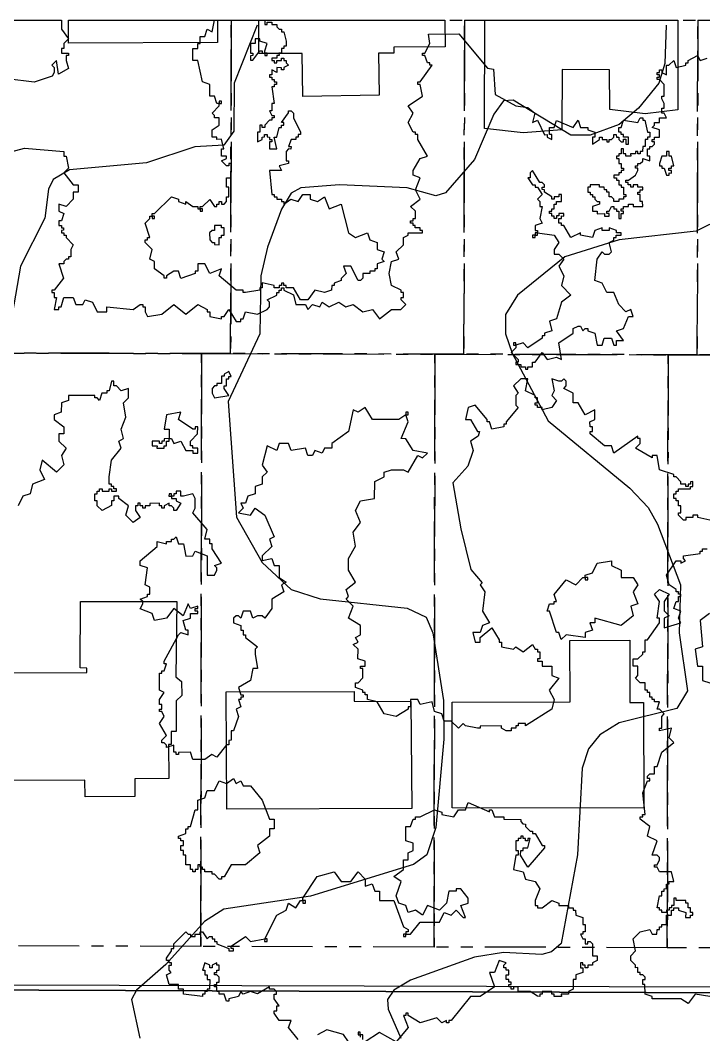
# Model space of a CAD drawing. Header units: metres. Extents: x -550 to 550, y -500 to 950.
# Drawn here: x -92.1 to -20.7, y 844.1 to 950 of the extents above; entities that cross this region are included whole.
import ezdxf

# ---------------------------------------------------------------- set-up
doc = ezdxf.new("R2010")
doc.units = ezdxf.units.M
doc.header["$LTSCALE"] = 2
doc.linetypes.add('PHANTOM', pattern=[6.35, 3.175, -0.635, 0.635, -0.635, 0.635, -0.635])
for name, color, linetype in [('SITE-BLDG-EXIST', 7, 'CONTINUOUS'), ('SITE-PROPERTY', 7, 'PHANTOM'), ('SITE-ROAD-CURB', 7, 'CONTINUOUS'), ('SITE-ROAD-PAVED', 7, 'CONTINUOUS'), ('SITE-TREE-CANOPY', 94, 'CONTINUOUS'), ('TOPO-CONTOUR-MINOR', 9, 'CONTINUOUS')]:
    doc.layers.add(name, color=color, linetype=linetype)

msp = doc.modelspace()

# ---------------------------------------------------------------- linework, layer by layer
at = {"layer": 'SITE-BLDG-EXIST'}
for points in [[(-71.54, 947.67), (-87.1, 947.61), (-87.11, 950), (-71.54, 950)], [(-47.75, 947.23), (-53.09, 947.21), (-53.09, 946.56), (-54.71, 946.57), (-54.64, 942.18), (-62.6, 942.05), (-62.68, 946.54), (-67.21, 946.54), (-67.21, 950), (-47.77, 950)], [(-23.42, 940.66), (-26.84, 940.24), (-30.54, 940.69), (-30.58, 944.81), (-35.51, 944.87), (-35.54, 938.55), (-39.6, 938.25), (-43.62, 938.69), (-43.6, 950), (-23.43, 950)], [(-85.19, 881.88), (-85.19, 882.33), (-85.87, 882.38), (-85.86, 889.31), (-75.78, 889.31), (-75.9, 881.43), (-75.3, 880.94), (-75.26, 879.48), (-75.86, 878.92), (-75.86, 875.72), (-76.36, 875.72), (-76.36, 874.37), (-76.65, 874.36), (-76.63, 870.82), (-80.18, 870.8), (-80.18, 868.93), (-85.37, 868.92), (-85.4, 870.63), (-96.23, 870.6), (-96.26, 877.97), (-100.3, 877.96), (-100.31, 881.62), (-95.67, 881.62), (-95.68, 881.86)], [(-47.02, 867.75), (-47.01, 878.8), (-34.68, 878.84), (-34.71, 885.22), (-28.46, 885.25), (-28.44, 878.76), (-27.01, 878.77), (-26.97, 867.72)], [(-70.62, 879.86), (-57.26, 879.89), (-57.25, 878.9), (-51.33, 878.86), (-51.22, 867.68), (-70.57, 867.62)]]:
    msp.add_lwpolyline(points, close=True, dxfattribs=at)
at = {"layer": 'SITE-PROPERTY'}
for points in [[(-70.16, 915.19), (-94.54, 915.25), (-94.48, 950), (-70.1, 950)], [(-45.78, 915.13), (-70.16, 915.19), (-70.1, 950), (-45.72, 950)], [(-21.4, 915.06), (-45.78, 915.13), (-45.72, 950), (-21.34, 950)], [(2.98, 915), (-21.4, 915.06), (-21.34, 950), (3.04, 950)], [(-73.19, 915.2), (-73.28, 853.28), (-100.71, 853.35), (-100.62, 915.27)], [(-48.82, 915.13), (-48.9, 853.22), (-73.28, 853.28), (-73.19, 915.2)], [(-24.44, 915.07), (-24.53, 853.15), (-48.9, 853.22), (-48.82, 915.13)], [(2.98, 915), (2.89, 853.08), (-24.53, 853.15), (-24.44, 915.07)]]:
    msp.add_lwpolyline(points, close=True, dxfattribs=at)
at = {"layer": 'SITE-ROAD-CURB'}
for points in [[(63.95, 848.12), (-144.66, 848.92)], [(-133.01, 849.36), (58.95, 848.86)]]:
    msp.add_lwpolyline(points, dxfattribs=at)
at = {"layer": 'SITE-ROAD-PAVED'}
msp.add_lwpolyline([(-144.66, 848.92), (63.95, 848.12)], dxfattribs=at)
at = {"layer": 'SITE-TREE-CANOPY'}
for points in [[(-96.34, 950), (-87.85, 950), (-87.85, 949.06), (-87.1, 948.07), (-87.6, 947.57), (-87.6, 947.07), (-87.85, 947.07), (-87.85, 946.56), (-87.1, 946.56), (-87.1, 946.31), (-87.35, 946.31), (-87.35, 945.81), (-87.11, 944.96), (-88.15, 944.36), (-88.35, 945.81), (-88.85, 945.31), (-88.6, 945.06), (-88.6, 944.56), (-88.81, 944.15), (-90.7, 943.55), (-93.5, 943.9)], [(-95.26, 935.72), (-91.69, 936.66), (-87.6, 936.31), (-87.6, 935.81), (-87.35, 935.81), (-87.11, 934.56), (-87.6, 934.06), (-86.6, 932.81), (-86.1, 932.81), (-86.1, 932.06), (-86.6, 932.06), (-86.6, 931.31), (-87.35, 930.56), (-88.1, 930.81), (-88.1, 930.06), (-87.6, 929.81), (-87.85, 929.06), (-88.1, 929.06), (-88.1, 928.56), (-87.85, 928.56), (-87.85, 928.31), (-87.61, 928.31), (-87.61, 928.07), (-87.85, 928.05), (-87.85, 927.81), (-87.6, 927.81), (-87.6, 927.57), (-87.35, 927.56), (-87.35, 927.31), (-86.6, 926.56), (-86.85, 926.06), (-86.85, 925.31), (-87.1, 925.31), (-87.1, 925.06), (-87.35, 925.06), (-87.6, 924.81), (-87.6, 924.56), (-88.1, 924.56), (-87.61, 923.06), (-88.6, 921.82), (-88.85, 921.8), (-88.85, 921.56), (-88.6, 921.56), (-88.61, 921.06), (-88.35, 921.06), (-88.6, 919.81), (-88.1, 919.81), (-88.1, 920.06), (-87.86, 920.06), (-87.6, 921.06), (-86.6, 921.06), (-86.35, 920.31), (-85.6, 920.31), (-85.35, 920.81), (-84.6, 920.56), (-84.1, 919.56), (-83.1, 919.56), (-83.1, 920.06), (-80.35, 919.81), (-79.6, 920.31), (-79.35, 920.31), (-79.35, 920.06), (-79.1, 920.06), (-79.1, 919.56), (-78.85, 919.06), (-77.35, 919.31), (-76.1, 920.31), (-74.85, 919.31), (-73.6, 920.31), (-72.6, 919.81), (-72.61, 919.56), (-72.35, 919.56), (-72.35, 919.06), (-71.1, 918.81), (-71.1, 919.06), (-70.85, 919.06), (-70.35, 919.81), (-69.6, 918.56), (-69.1, 918.56), (-69.1, 918.81), (-68.85, 918.81), (-68.6, 919.56), (-67.35, 919.31), (-66.35, 919.81), (-66.1, 920.06), (-66.1, 920.56), (-66.35, 920.81), (-65.35, 921.31), (-65.35, 921.56), (-65.1, 921.56), (-65.1, 921.81), (-64.85, 921.81), (-64.85, 922.06), (-64.6, 922.06), (-64.6, 921.81), (-63.6, 921.32), (-63.35, 920.31), (-62.35, 920.31), (-62.1, 919.81), (-61.6, 920.31), (-60.85, 920.07), (-60.6, 920.55), (-59.85, 920.06), (-58.85, 920.56), (-58.11, 920.06), (-57.35, 920.31), (-56.35, 919.56), (-55.35, 919.81), (-54.6, 918.81), (-53.35, 919.81), (-52.36, 919.81), (-51.85, 920.31), (-52.35, 920.81), (-52.35, 921.06), (-52.1, 921.06), (-52.1, 921.56), (-52.35, 921.56), (-52.35, 921.81), (-53.35, 922.31), (-53.6, 923.56), (-53.35, 924.81), (-52.6, 925.06), (-52.85, 925.81), (-52.1, 926.56), (-52.1, 927.31), (-51.6, 927.56), (-51.6, 927.81), (-50.1, 927.82), (-50.1, 928.06), (-50.35, 928.06), (-50.35, 928.31), (-50.86, 928.31), (-50.86, 928.56), (-51.1, 928.56), (-51.1, 928.81), (-51.35, 928.81), (-51.35, 929.06), (-51.1, 929.06), (-51.1, 929.31), (-50.85, 929.31), (-50.85, 930.06), (-51.35, 930.56), (-50.35, 931.31), (-50.85, 932.31), (-50.35, 933.56), (-51.1, 933.81), (-51.1, 934.31), (-50.35, 935.56), (-49.6, 935.81), (-50.6, 937.56), (-50.6, 938.06), (-50.85, 938.06), (-50.85, 938.31), (-51.1, 938.31), (-51.6, 939.31), (-51.1, 940.31), (-51.6, 941.05), (-50.1, 942.07), (-50.35, 943.31), (-50.6, 943.31), (-50.6, 943.56), (-50.35, 943.56), (-49.11, 945.31), (-49.35, 945.31), (-49.35, 945.56), (-49.6, 945.56), (-49.86, 946.31), (-50.1, 946.31), (-50.1, 946.56), (-49.86, 946.56), (-49.36, 947.56), (-49.49, 948.56), (-46.3, 948.57), (-43.33, 944.99), (-42.7, 944.9), (-42.52, 942.26), (-40.37, 941.07), (-39.1, 940.9), (-38.36, 940.31), (-38.6, 939.31), (-38.1, 939.56), (-37.35, 938.05), (-37.1, 938.07), (-37.1, 937.81), (-36.6, 937.56), (-36.6, 938.06), (-36.85, 938.07), (-36.85, 938.81), (-36.35, 938.81), (-36.1, 939.55), (-34.36, 938.81), (-33.86, 939.56), (-33.6, 938.81), (-32.85, 938.81), (-32.85, 938.56), (-32.1, 938.31), (-32.1, 937.81), (-32.36, 937.81), (-32.35, 937.06), (-31.6, 937.56), (-31.6, 937.81), (-31.35, 937.81), (-31.35, 937.56), (-30.85, 937.56), (-30.85, 937.31), (-30.6, 937.31), (-30.6, 937.56), (-30.35, 937.56), (-30.1, 937.81), (-30.1, 938.06), (-29.86, 938.06), (-29.85, 937.81), (-29.6, 937.81), (-29.6, 937.56), (-29.35, 937.31), (-29.11, 937.31), (-29.1, 937.57), (-28.85, 937.57), (-28.85, 937.06), (-28.6, 937.06), (-28.6, 937.81), (-29.1, 937.81), (-29.1, 938.06), (-29.35, 938.06), (-29.35, 938.31), (-29.6, 938.31), (-29.6, 938.81), (-29.35, 938.81), (-29.1, 939.56), (-27.6, 939.31), (-27.35, 939.81), (-27.1, 939.81), (-27.1, 939.57), (-26.86, 939.56), (-26.6, 938.31), (-26.35, 938.31), (-26.35, 937.81), (-26.6, 937.81), (-26.61, 937.56), (-26.85, 937.56), (-26.85, 936.81), (-27.1, 936.81), (-27.11, 936.31), (-27.35, 936.31), (-27.35, 936.06), (-27.6, 936.06), (-27.6, 936.31), (-27.85, 936.31), (-27.85, 936.06), (-28.36, 936.06), (-28.35, 935.81), (-28.85, 935.81), (-28.85, 936.06), (-29.1, 936.06), (-29.1, 936.56), (-29.35, 936.56), (-29.35, 936.06), (-29.61, 936.06), (-29.61, 935.81), (-29.85, 935.81), (-29.85, 935.56), (-29.6, 935.56), (-29.6, 935.06), (-29.35, 935.06), (-29.35, 934.56), (-29.1, 934.56), (-29.1, 934.31), (-29.35, 934.31), (-29.36, 934.06), (-29.6, 934.06), (-29.6, 933.81), (-30.1, 933.81), (-30.1, 933.56), (-29.85, 933.56), (-29.85, 933.31), (-29.6, 933.31), (-29.6, 932.81), (-29.35, 932.8), (-29.35, 932.56), (-29.1, 932.56), (-29.11, 931.81), (-28.85, 931.81), (-28.85, 931.56), (-29.11, 931.56), (-29.1, 931.31), (-29.6, 931.31), (-29.6, 931.06), (-30.1, 931.06), (-30.1, 931.32), (-30.36, 931.56), (-30.6, 931.56), (-30.6, 932.06), (-30.85, 932.06), (-30.85, 932.31), (-31.1, 932.31), (-31.11, 932.56), (-31.6, 932.56), (-31.6, 932.81), (-32.6, 932.81), (-32.6, 932.56), (-32.85, 932.56), (-32.85, 932.06), (-32.6, 932.06), (-32.6, 931.81), (-32.35, 931.81), (-32.35, 931.56), (-32.1, 931.56), (-32.1, 931.31), (-31.85, 931.06), (-31.6, 931.06), (-31.6, 930.81), (-32.35, 930.56), (-32.35, 930.06), (-31.85, 930.06), (-31.85, 929.8), (-31.1, 929.81), (-31.1, 929.56), (-30.6, 929.56), (-30.6, 929.81), (-30.85, 929.81), (-30.85, 930.06), (-30.6, 930.06), (-30.35, 930.56), (-30.1, 930.56), (-30.1, 930.31), (-29.85, 930.31), (-29.85, 930.06), (-29.6, 930.06), (-29.6, 929.31), (-29.35, 929.31), (-29.35, 929.81), (-29.1, 929.81), (-29.1, 930.06), (-29.35, 930.06), (-29.35, 930.31), (-29.1, 930.31), (-29.1, 930.56), (-28.6, 930.56), (-28.6, 930.81), (-28.1, 930.81), (-28.1, 930.56), (-27.1, 930.55), (-27.11, 931.06), (-27.35, 931.06), (-27.35, 931.81), (-27.6, 931.81), (-27.6, 932.06), (-27.35, 932.06), (-27.35, 932.31), (-27.1, 932.31), (-27.1, 932.56), (-27.6, 932.56), (-27.6, 932.81), (-28.1, 932.81), (-28.1, 932.56), (-28.35, 932.56), (-28.35, 932.81), (-28.61, 932.82), (-28.61, 933.06), (-28.85, 933.06), (-28.85, 933.3), (-28.6, 933.32), (-27.85, 933.82), (-27.6, 934.32), (-27.6, 934.56), (-27.85, 934.56), (-27.85, 934.81), (-27.6, 934.8), (-27.61, 935.06), (-27.35, 935.06), (-27.1, 935.3), (-27.1, 935.56), (-26.36, 935.31), (-26.35, 935.82), (-26.6, 935.8), (-26.6, 936.56), (-26.35, 936.56), (-26.35, 936.81), (-26.1, 936.81), (-25.85, 937.06), (-25.85, 937.31), (-26.1, 937.31), (-26.1, 937.56), (-25.85, 937.56), (-25.85, 937.81), (-25.36, 937.81), (-25.35, 938.56), (-26.11, 938.81), (-25.85, 939.06), (-25.85, 939.31), (-25.35, 939.31), (-25.35, 939.81), (-24.6, 939.81), (-24.85, 940.31), (-25.1, 940.31), (-25.11, 940.81), (-24.85, 940.81), (-24.85, 941.31), (-25.1, 941.81), (-25.1, 942.07), (-24.85, 942.07), (-24.85, 943.31), (-25.35, 943.81), (-25.6, 943.81), (-25.6, 944.06), (-25.35, 944.06), (-25.35, 944.31), (-25.6, 944.31), (-25.6, 944.56), (-25.35, 944.56), (-25.35, 944.81), (-25.1, 944.81), (-25.1, 944.56), (-24.6, 944.31), (-24.6, 945.31), (-24.36, 945.31), (-23.85, 945.81), (-23.6, 945.06), (-22.6, 945.31), (-22.6, 945.55), (-22.35, 945.57), (-22.35, 945.81), (-21.36, 946.31), (-21.1, 945.81), (-20.35, 946.06)], [(-20.1, 897.81), (-21.35, 898.06), (-21.35, 898.31), (-21.85, 898.31), (-21.85, 898.06), (-22.6, 898.06), (-22.6, 897.81), (-22.85, 897.81), (-23.35, 898.31), (-23.35, 898.56), (-23.1, 898.56), (-23.1, 899.31), (-23.36, 899.31), (-23.36, 899.82), (-23.6, 899.82), (-23.6, 900.06), (-23.85, 900.06), (-23.85, 900.56), (-23.6, 900.56), (-23.6, 900.81), (-23.35, 900.81), (-23.35, 901.06), (-22.1, 901.06), (-22.1, 901.32), (-21.85, 901.31), (-21.85, 901.82), (-22.1, 901.8), (-22.1, 901.56), (-22.36, 901.56), (-22.35, 901.32), (-22.6, 901.3), (-22.6, 901.56), (-23.1, 901.56), (-23.1, 901.81), (-23.6, 902.31), (-23.85, 902.31), (-23.85, 902.56), (-25.35, 903.05), (-25.6, 904.56), (-26.1, 904.56), (-26.1, 904.31), (-27.86, 905.31), (-27.35, 905.81), (-27.36, 906.31), (-27.6, 906.31), (-27.6, 906.56), (-30.1, 904.81), (-30.35, 905.56), (-31.1, 905.57), (-32.6, 906.81), (-32.6, 907.06), (-32.35, 907.06), (-32.35, 907.56), (-32.6, 907.56), (-32.61, 908.06), (-32.1, 908.31), (-32.11, 909.32), (-33.1, 908.8), (-33.85, 910.06), (-34.35, 910.06), (-34.35, 911.06), (-35.35, 911.56), (-35.1, 911.81), (-35.1, 912.31), (-35.35, 912.56), (-35.6, 912.31), (-35.85, 912.31), (-36.6, 912.56), (-36.35, 911.31), (-36.6, 910.81), (-36.1, 910.31), (-36.61, 909.55), (-37.6, 909.31), (-37.6, 909.56), (-38.1, 909.56), (-38.1, 909.81), (-38.35, 909.81), (-38.35, 910.06), (-38.1, 910.06), (-38.1, 910.56), (-38.35, 910.56), (-38.35, 910.81), (-39.36, 911.3), (-39.1, 912.56), (-39.85, 912.56), (-40.6, 911.81), (-40.1, 911.06), (-40.35, 910.81), (-40.35, 909.82), (-40.1, 909.56), (-41.35, 908.06), (-41.35, 907.81), (-41.6, 907.82), (-41.6, 907.56), (-42.85, 907.31), (-43.1, 908.06), (-43.36, 908.06), (-43.35, 908.31), (-44.6, 909.81), (-45.35, 909.56), (-45.6, 908.31), (-45.1, 908.31), (-44.35, 907.06), (-44.14, 907.06), (-44.31, 906.56), (-45.1, 906.06), (-44.82, 905.08), (-45.38, 903.44), (-46.94, 901.68), (-46.1, 896.9), (-45.07, 892.66), (-43.87, 891.25), (-44.1, 891.05), (-43.6, 890.31), (-43.85, 888.31), (-43.1, 887.06), (-43.85, 886.81), (-44.1, 886.06), (-44.85, 886.06), (-44.6, 885.06), (-44.1, 885.06), (-44.1, 885.56), (-42.85, 886.56), (-42.1, 885.31), (-42.1, 885.06), (-41.86, 885.06), (-41.86, 884.56), (-40.6, 884.31), (-40.35, 884.56), (-39.6, 884.06), (-38.6, 884.81), (-38.35, 884.31), (-38.1, 884.31), (-38.1, 884.06), (-37.85, 884.06), (-37.86, 883.32), (-38.1, 883.3), (-38.1, 883.06), (-37.6, 883.06), (-37.6, 882.56), (-36.6, 882.56), (-36.6, 881.56), (-35.85, 881.31), (-36.86, 880.06), (-36.35, 879.06), (-36.61, 878.06), (-39.35, 876.31), (-39.35, 876.57), (-40.1, 876.56), (-40.1, 876.31), (-40.35, 876.31), (-40.35, 876.06), (-40.85, 876.06), (-40.85, 875.81), (-41.35, 875.81), (-41.85, 876.06), (-41.85, 876.31), (-44.1, 876.3), (-44.1, 876.06), (-44.35, 876.06), (-45.6, 876.31), (-45.85, 876.56), (-46.35, 876.06), (-47.1, 876.81), (-47.86, 876.81), (-48.1, 877.56), (-48.85, 877.81), (-49.1, 878.81), (-50.35, 878.56), (-50.6, 879.06), (-51.35, 879.06), (-51.35, 878.31), (-51.6, 878.31), (-51.6, 878.06), (-52.85, 877.31), (-54.1, 877.56), (-54.85, 878.81), (-55.85, 879.06), (-55.85, 879.56), (-56.1, 879.56), (-56.1, 879.81), (-56.35, 879.81), (-56.35, 880.06), (-57.11, 880.32), (-57.1, 880.81), (-56.85, 880.8), (-56.35, 881.32), (-56.35, 882.31), (-56.6, 882.31), (-56.6, 882.56), (-56.1, 882.56), (-56.1, 883.06), (-56.86, 883.31), (-56.85, 884.31), (-57.35, 884.81), (-56.85, 885.07), (-57.11, 885.55), (-56.6, 885.81), (-56.6, 886.81), (-57.85, 887.56), (-57.35, 888.81), (-58.1, 889.56), (-57.85, 889.81), (-58.1, 890.56), (-57.1, 891.31), (-57.85, 892.56), (-57.85, 893.81), (-57.1, 895.07), (-57.35, 896.56), (-56.6, 897.56), (-57.1, 898.81), (-56.6, 899.81), (-55.11, 900.06), (-55.1, 901.82), (-54.11, 902.31), (-54.1, 902.81), (-53.35, 903.06), (-52.1, 903.06), (-51.61, 902.81), (-50.6, 904.56), (-50.1, 904.31), (-49.6, 904.81), (-51.1, 905.06), (-51.85, 906.3), (-52.35, 906.31), (-51.61, 908.06), (-51.85, 908.81), (-52.6, 908.31), (-55.35, 908.31), (-56.1, 909.56), (-56.85, 909.06), (-57.35, 909.32), (-57.85, 907.06), (-59.6, 905.81), (-59.6, 905.31), (-60.35, 905.31), (-60.6, 904.81), (-61.36, 905.06), (-61.6, 904.56), (-62.1, 904.56), (-62.35, 905.31), (-63.85, 905.06), (-64.1, 905.81), (-65.1, 905.81), (-65.35, 905.07), (-66.35, 905.56), (-66.85, 903.55), (-66.35, 902.81), (-66.85, 902.31), (-66.85, 901.56), (-67.6, 901.31), (-67.6, 900.56), (-68.35, 900.31), (-68.6, 899.56), (-69.1, 899.56), (-68.86, 899.06), (-69.35, 898.56), (-68.1, 898.31), (-67.61, 899.06), (-66.6, 898.32), (-65.6, 896.06), (-66.1, 895.81), (-65.86, 895.06), (-66.85, 894.06), (-66.85, 893.57), (-65.85, 893.81), (-65.61, 893.06), (-65.1, 893.06), (-65.1, 891.81), (-64.35, 891.32), (-64.85, 891.06), (-64.6, 890.31), (-65.86, 889.56), (-65.85, 888.56), (-66.6, 887.56), (-66.85, 887.81), (-67.35, 887.82), (-67.85, 887.56), (-68.1, 888.31), (-68.86, 888.31), (-69.1, 887.56), (-69.35, 887.81), (-69.6, 887.81), (-69.85, 887.56), (-69.85, 887.06), (-69.1, 886.81), (-69.1, 886.3), (-68.85, 886.3), (-68.85, 885.82), (-68.6, 885.81), (-68.6, 885.56), (-67.35, 884.56), (-67.6, 884.31), (-67.6, 883.81), (-67.35, 882.31), (-67.85, 882.31), (-68.1, 881.06), (-69.35, 880.31), (-69.11, 879.56), (-68.85, 879.56), (-68.85, 879.31), (-69.1, 879.31), (-69.1, 879.06), (-69.35, 879.06), (-69.1, 878.31), (-69.6, 878.06), (-69.35, 877.31), (-69.85, 875.81), (-70.1, 875.81), (-70.1, 874.82), (-70.35, 874.8), (-70.36, 874.32), (-70.6, 874.32), (-71.6, 873.06), (-72.11, 873.31), (-72.85, 872.81), (-74.1, 872.81), (-74.35, 873.56), (-75.6, 873.55), (-75.6, 873.31), (-75.85, 873.31), (-75.85, 873.56), (-76.1, 873.56), (-76.1, 874.31), (-76.85, 874.06), (-76.85, 874.31), (-77.1, 874.56), (-77.36, 874.56), (-77.36, 874.81), (-76.85, 875.31), (-77.61, 876.56), (-77.1, 877.31), (-77.35, 877.81), (-77.6, 877.81), (-77.6, 878.06), (-77.35, 878.06), (-77.35, 878.56), (-77.6, 878.56), (-77.6, 879.06), (-77.1, 879.81), (-77.6, 880.06), (-77.61, 881.81), (-77.35, 881.81), (-77.35, 882.06), (-77.1, 882.06), (-76.85, 882.81), (-77.1, 882.81), (-77.11, 883.06), (-75.6, 885.81), (-75.35, 886.06), (-74.6, 885.81), (-74.6, 886.31), (-74.85, 886.31), (-75.11, 887.31), (-74.35, 887.56), (-74.35, 888.06), (-73.6, 888.06), (-73.6, 888.31), (-73.85, 888.31), (-73.85, 888.56), (-73.6, 888.56), (-73.6, 888.81), (-74.35, 888.56), (-74.6, 889.06), (-75.11, 887.81), (-76.1, 888.56), (-76.85, 887.56), (-78.1, 887.31), (-78.36, 888.06), (-79.6, 888.55), (-79.35, 889.06), (-79.35, 889.31), (-79.6, 889.56), (-78.85, 889.81), (-78.85, 890.06), (-78.61, 890.06), (-78.6, 890.81), (-79.1, 891.06), (-78.85, 892.81), (-79.6, 893.06), (-79.61, 893.56), (-77.85, 895.06), (-77.85, 895.56), (-76.85, 895.31), (-76.85, 895.56), (-76.35, 895.56), (-76.35, 895.81), (-76.11, 895.81), (-75.85, 896.06), (-75.6, 895.31), (-75.1, 895.31), (-74.85, 894.05), (-74.1, 894.06), (-73.85, 894.57), (-72.6, 894.06), (-72.6, 892.06), (-71.86, 892.06), (-71.6, 892.56), (-71.6, 892.82), (-71.85, 893.06), (-71.1, 893.32), (-72.1, 894.81), (-72.1, 895.31), (-72.35, 895.31), (-72.35, 895.81), (-72.85, 895.81), (-72.6, 896.81), (-74.1, 898.56), (-73.85, 899.06), (-73.85, 900.06), (-74.11, 900.56), (-75.1, 900.31), (-75.36, 900.31), (-75.35, 900.81), (-75.85, 900.81), (-75.85, 900.56), (-76.1, 900.56), (-76.1, 900.31), (-76.35, 900.31), (-76.35, 900.06), (-75.85, 900.06), (-75.85, 899.81), (-75.35, 899.56), (-75.86, 898.81), (-76.1, 898.81), (-76.1, 899.06), (-76.35, 899.31), (-76.6, 899.31), (-76.6, 899.56), (-77.1, 899.31), (-77.11, 899.06), (-77.35, 899.06), (-77.35, 899.31), (-77.6, 899.31), (-77.6, 899.56), (-78.6, 899.55), (-78.6, 899.31), (-79.1, 899.31), (-79.1, 899.05), (-79.35, 899.06), (-79.35, 899.31), (-79.6, 899.31), (-79.6, 899.56), (-79.85, 899.56), (-79.85, 899.31), (-80.1, 899.31), (-80.1, 898.81), (-79.6, 898.07), (-80.35, 897.55), (-81.1, 898.31), (-80.85, 899.31), (-81.85, 900.06), (-81.85, 900.32), (-82.36, 900.31), (-82.35, 899.82), (-82.6, 899.8), (-82.6, 899.32), (-83.6, 898.81), (-84.11, 899.31), (-84.1, 899.81), (-84.35, 899.81), (-84.35, 900.56), (-84.1, 900.56), (-84.1, 900.81), (-83.85, 900.81), (-83.85, 901.06), (-83.6, 901.06), (-83.6, 900.81), (-82.85, 900.81), (-82.85, 901.06), (-82.6, 901.06), (-82.6, 900.81), (-82.1, 900.81), (-82.1, 901.06), (-82.35, 901.06), (-82.35, 901.31), (-82.6, 901.31), (-82.6, 901.56), (-82.85, 901.56), (-82.85, 902.31), (-82.6, 904.07), (-81.6, 905.31), (-81.85, 906.06), (-81.35, 906.31), (-81.6, 907.31), (-81.1, 908.56), (-81.35, 910.06), (-80.85, 910.56), (-80.85, 911.56), (-81.6, 911.31), (-82.1, 911.81), (-82.35, 911.81), (-82.35, 912.31), (-82.6, 912.31), (-82.85, 911.31), (-83.1, 911.31), (-83.1, 911.06), (-83.61, 911.06), (-83.85, 910.31), (-84.1, 910.56), (-84.35, 910.56), (-84.35, 910.81), (-87.1, 910.81), (-87.1, 910.31), (-87.85, 910.06), (-87.86, 909.06), (-88.6, 908.81), (-88.6, 908.31), (-87.6, 907.56), (-87.6, 906.81), (-88.1, 906.81), (-88.11, 906.06), (-87.36, 905.31), (-87.85, 904.56), (-87.6, 903.56), (-88.36, 902.8), (-89.85, 904.06), (-90.1, 903.06), (-89.6, 902.06), (-90.85, 901.56), (-91.1, 900.56), (-91.86, 900.31), (-92.36, 899.31)], [(-20.1, 848.06), (-21.6, 848.31), (-22.35, 847.31), (-23.1, 847.81), (-26.1, 847.82), (-26.11, 848.06), (-26.85, 848.31), (-26.86, 849.31), (-27.1, 849.31), (-27.1, 849.81), (-26.85, 849.81), (-26.85, 850.06), (-27.1, 850.31), (-27.35, 850.31), (-27.35, 850.56), (-27.6, 850.57), (-27.6, 851.07), (-27.85, 851.05), (-27.85, 851.31), (-28.35, 851.81), (-28.35, 852.31), (-27.85, 852.81), (-28.1, 854.06), (-27.35, 854.81), (-26.35, 855.06), (-26.1, 854.56), (-25.61, 854.56), (-25.6, 855.06), (-25.35, 855.06), (-25.35, 855.31), (-25.1, 855.31), (-25.11, 855.56), (-24.6, 855.56), (-24.6, 856.56), (-24.1, 856.56), (-24.1, 857.06), (-23.85, 857.06), (-23.85, 857.31), (-23.36, 857.31), (-23.36, 857.06), (-22.6, 856.81), (-22.61, 856.31), (-22.1, 856.31), (-22.1, 856.56), (-21.85, 856.56), (-21.85, 856.81), (-22.1, 856.81), (-22.11, 857.31), (-22.35, 857.31), (-22.35, 857.81), (-22.6, 857.81), (-22.6, 858.06), (-23.6, 858.06), (-23.6, 858.31), (-23.85, 858.31), (-23.85, 857.56), (-24.1, 857.56), (-24.1, 857.31), (-24.35, 857.31), (-24.35, 857.06), (-24.61, 857.06), (-24.61, 856.81), (-25.1, 856.81), (-25.1, 857.06), (-25.35, 857.06), (-25.35, 857.31), (-25.6, 857.31), (-25.35, 858.56), (-25.1, 858.56), (-25.1, 859.06), (-24.86, 859.06), (-24.86, 859.3), (-24.6, 859.32), (-24.6, 859.8), (-24.35, 859.82), (-24.36, 860.06), (-23.85, 860.06), (-24.1, 861.06), (-25.35, 861.06), (-25.6, 861.56), (-25.85, 861.56), (-25.85, 861.81), (-25.6, 861.81), (-25.35, 862.31), (-25.35, 862.56), (-25.6, 862.81), (-26.1, 862.81), (-25.6, 864.31), (-26.6, 864.81), (-26.35, 865.81), (-27.35, 866.56), (-27.35, 866.81), (-27.1, 866.81), (-27.11, 867.06), (-26.85, 867.06), (-27.1, 869.31), (-26.6, 870.56), (-26.35, 870.56), (-26.35, 870.81), (-26.6, 870.81), (-26.6, 871.06), (-26.35, 871.31), (-25.85, 871.31), (-25.85, 872.06), (-25.6, 872.06), (-25.1, 873.57), (-23.85, 874.57), (-24.35, 875.06), (-24.1, 876.06), (-25.35, 875.81), (-25.35, 876.06), (-25.1, 876.06), (-25.11, 877.31), (-24.85, 877.56), (-25.35, 878.06), (-25.6, 878.06), (-25.35, 878.81), (-25.85, 878.81), (-25.85, 879.06), (-26.1, 879.06), (-26.1, 879.31), (-26.35, 879.31), (-26.35, 879.81), (-26.6, 879.81), (-26.6, 880.06), (-26.85, 880.06), (-26.85, 880.81), (-27.35, 880.81), (-27.85, 881.31), (-27.6, 881.56), (-27.6, 882.56), (-28.1, 882.56), (-28.1, 883.31), (-27.6, 883.31), (-27.1, 883.81), (-27.1, 884.06), (-26.85, 884.06), (-26.85, 885.31), (-26.6, 885.31), (-25.35, 887.06), (-25.35, 887.56), (-25.6, 887.56), (-25.35, 889.31), (-25.85, 890.06), (-25.35, 890.56), (-24.35, 890.06), (-24.85, 889.31), (-24.85, 888.32), (-24.35, 887.81), (-24.85, 887.56), (-24.85, 886.56), (-23.11, 887.06), (-23.35, 887.56), (-23.1, 888.31), (-23.85, 888.56), (-23.6, 889.31), (-23.35, 889.31), (-23.35, 889.82), (-23.1, 889.81), (-23.1, 890.06), (-23.35, 890.06), (-23.35, 890.32), (-23.6, 890.3), (-23.6, 890.56), (-24.35, 891.06), (-24.6, 892.06), (-23.6, 893.56), (-23.1, 893.56), (-23.1, 893.31), (-22.61, 893.56), (-22.85, 893.81), (-22.85, 894.06), (-21.1, 894.31), (-21.1, 894.56), (-20.86, 894.56), (-20.86, 894.81), (-20.35, 894.81)], [(-20.11, 888.06), (-21.1, 887.31), (-20.85, 884.56), (-21.6, 884.31), (-21.36, 882.56), (-20.85, 882.56), (-20.85, 881.06), (-20.1, 880.81)], [(-63.1, 843.56), (-64.1, 844.81), (-63.85, 845.56), (-65.1, 845.56), (-65.6, 846.31), (-65.6, 846.56), (-65.35, 846.56), (-65.35, 847.06), (-65.1, 847.06), (-65.6, 847.81), (-65.6, 848.31), (-65.36, 848.31), (-65.36, 848.56), (-65.6, 848.81), (-66.1, 848.81), (-66.1, 849.06), (-67.35, 848.32), (-68.1, 848.56), (-68.85, 848.31), (-69.1, 848.56), (-69.35, 848.06), (-70.36, 847.81), (-70.35, 847.56), (-70.6, 847.56), (-70.85, 848.31), (-71.35, 848.31), (-71.35, 848.57), (-71.6, 848.57), (-71.6, 849.06), (-71.85, 849.06), (-71.85, 849.31), (-71.6, 849.31), (-71.6, 849.56), (-71.35, 849.56), (-71.35, 850.06), (-71.6, 850.31), (-71.85, 850.31), (-71.85, 850.56), (-71.6, 850.56), (-71.6, 850.81), (-71.36, 850.81), (-71.36, 851.31), (-71.6, 851.31), (-71.6, 851.56), (-72.1, 851.31), (-72.1, 851.06), (-72.35, 851.06), (-72.35, 851.31), (-72.85, 851.56), (-73.1, 850.81), (-72.85, 850.81), (-72.85, 850.31), (-72.6, 850.31), (-72.6, 849.81), (-72.35, 849.81), (-72.36, 848.81), (-72.6, 848.81), (-72.6, 848.56), (-72.85, 848.56), (-72.85, 848.31), (-73.1, 848.31), (-73.1, 848.06), (-75.1, 848.31), (-75.1, 848.81), (-75.6, 848.82), (-75.61, 849.31), (-76.6, 849.31), (-76.85, 850.31), (-76.36, 850.56), (-76.6, 850.81), (-76.6, 851.31), (-76.35, 851.31), (-76.35, 851.56), (-76.6, 851.56), (-76.6, 851.81), (-76.85, 851.81), (-76.85, 852.07), (-76.35, 852.81), (-76.35, 853.05), (-76.1, 853.07), (-76.11, 853.56), (-74.85, 854.81), (-74.6, 854.57), (-74.35, 854.56), (-74.35, 854.31), (-74.1, 854.31), (-73.85, 854.31), (-73.85, 854.56), (-73.35, 854.56), (-73.35, 854.81), (-73.11, 854.81), (-72.6, 854.06), (-72.36, 854.31), (-72.1, 854.31), (-72.1, 854.06), (-71.85, 854.06), (-71.85, 853.81), (-71.6, 853.8), (-71.6, 853.56), (-70.36, 853.06), (-70.35, 852.81), (-69.85, 852.81), (-69.85, 853.06), (-70.1, 853.06), (-70.1, 853.31), (-68.61, 854.31), (-68.1, 853.81), (-66.6, 854.07), (-65.35, 856.56), (-64.35, 857.07), (-64.1, 857.81), (-63.35, 857.31), (-62.85, 858.06), (-62.6, 858.06), (-62.6, 858.31), (-61.11, 860.57), (-59.35, 861.06), (-58.6, 860.06), (-57.6, 860.06), (-56.85, 861.06), (-56.1, 860.31), (-56.1, 859.56), (-55.36, 859.81), (-55.1, 859.06), (-54.61, 859.05), (-54.6, 858.06), (-53.1, 858.06), (-52.1, 855.31), (-51.61, 855.06), (-51.6, 854.81), (-51.85, 854.81), (-51.85, 854.56), (-51.35, 854.56), (-50.35, 855.81), (-48.35, 855.81), (-47.85, 856.81), (-47.1, 856.56), (-46.6, 857.06), (-45.85, 856.31), (-45.6, 856.31), (-46.1, 857.56), (-45.35, 857.81), (-45.35, 858.31), (-46.1, 859.31), (-46.6, 859.31), (-46.6, 859.06), (-47.35, 859.06), (-47.6, 857.81), (-48.35, 857.06), (-49.6, 857.56), (-50.1, 856.56), (-50.85, 857.06), (-51.6, 856.82), (-51.86, 857.56), (-52.6, 857.81), (-52.85, 858.56), (-52.35, 860.06), (-53.1, 860.57), (-52.1, 861.31), (-52.1, 862.31), (-51.6, 862.31), (-51.6, 863.06), (-51.1, 863.31), (-51.1, 864.06), (-51.85, 864.31), (-51.85, 865.81), (-51.35, 865.81), (-51.1, 866.56), (-50.85, 866.56), (-50.85, 866.81), (-50.35, 866.81), (-48.85, 867.56), (-48.1, 867.31), (-48.1, 867.06), (-46.85, 866.81), (-46.35, 867.56), (-45.6, 867.56), (-45.35, 868.31), (-43.1, 867.32), (-43.1, 867.56), (-42.85, 867.56), (-42.6, 866.81), (-41.61, 866.81), (-41.61, 866.56), (-39.85, 866.55), (-39.85, 866.31), (-39.61, 866.07), (-39.35, 866.06), (-39.35, 865.81), (-38.85, 865.31), (-38.6, 865.31), (-38.6, 865.06), (-38.35, 865.06), (-37.6, 863.82), (-37.35, 863.82), (-37.35, 863.56), (-39.11, 861.56), (-39.86, 862.81), (-39.85, 863.31), (-39.6, 863.31), (-39.6, 863.56), (-39.1, 863.56), (-38.85, 864.56), (-39.1, 864.56), (-39.1, 864.31), (-39.35, 864.31), (-39.35, 864.56), (-39.6, 864.56), (-39.6, 864.81), (-39.85, 864.81), (-39.85, 864.56), (-40.1, 864.56), (-40.1, 864.31), (-40.35, 864.31), (-40.35, 863.31), (-40.1, 863.31), (-40.1, 862.81), (-40.35, 862.81), (-40.6, 861.31), (-39.6, 861.06), (-39.35, 860.31), (-38.35, 860.06), (-37.85, 859.31), (-38.35, 858.07), (-38.35, 857.57), (-38.1, 857.56), (-38.1, 857.31), (-37.6, 857.31), (-36.6, 858.06), (-35.85, 857.81), (-35.85, 857.56), (-34.85, 857.56), (-34.85, 857.32), (-34.35, 857.32), (-34.35, 857.06), (-34.11, 857.06), (-34.1, 856.56), (-33.35, 856.31), (-33.35, 855.56), (-33.1, 855.56), (-33.1, 854.81), (-33.35, 854.81), (-33.35, 854.56), (-33.6, 854.56), (-33.35, 854.07), (-33.11, 854.07), (-33.1, 853.56), (-32.85, 853.56), (-32.85, 853.81), (-32.6, 853.81), (-32.35, 853.56), (-32.35, 852.31), (-31.85, 852.31), (-31.85, 851.81), (-32.35, 851.56), (-32.35, 851.31), (-32.85, 851.31), (-32.85, 851.06), (-33.1, 851.06), (-33.1, 851.31), (-33.35, 851.31), (-33.35, 851.56), (-33.6, 851.56), (-33.6, 851.06), (-33.35, 851.06), (-33.36, 850.56), (-34.1, 850.31), (-34.1, 849.81), (-34.35, 849.81), (-34.35, 848.81), (-34.85, 848.56), (-34.85, 848.31), (-35.61, 848.31), (-35.6, 848.06), (-36.35, 848.06), (-36.35, 848.31), (-36.6, 848.31), (-36.6, 848.56), (-37.6, 848.56), (-37.6, 848.31), (-37.85, 848.31), (-37.85, 848.06), (-38.11, 848.07), (-38.85, 848.56), (-40.1, 848.56), (-40.11, 849.06), (-40.6, 849.06), (-40.6, 848.81), (-40.85, 848.81), (-40.85, 849.06), (-41.1, 849.06), (-41.1, 849.31), (-40.85, 849.31), (-40.85, 849.56), (-41.1, 849.56), (-41.1, 849.82), (-41.35, 849.82), (-41.35, 850.31), (-41.1, 850.3), (-41.1, 850.81), (-41.35, 850.81), (-41.35, 851.06), (-41.61, 851.06), (-41.6, 851.31), (-41.35, 851.56), (-42.1, 851.81), (-42.6, 850.56), (-43.1, 850.56), (-42.6, 849.06), (-44.1, 848.06), (-45.1, 848.06), (-47.1, 845.56), (-47.35, 845.56), (-47.35, 845.31), (-47.6, 845.31), (-47.6, 845.56), (-48.1, 845.31), (-48.61, 845.81), (-50.35, 845.31), (-51.6, 846.06), (-51.6, 846.31), (-51.85, 846.31), (-51.85, 846.06), (-52.1, 846.06), (-51.61, 844.81), (-52.85, 843.31), (-54.6, 844.3), (-56.1, 843.31)], [(-57.85, 843.31), (-58.35, 844.07), (-60.1, 844.56), (-61.1, 844.06)], [(-56.35, 843.56), (-56.35, 844.06), (-56.61, 844.06), (-56.61, 843.81)]]:
    msp.add_lwpolyline(points, dxfattribs=at)
for points in [[(-78.35, 929.81), (-78.1, 929.81), (-76.35, 931.55), (-75.6, 931.31), (-75.6, 931.06), (-74.85, 930.81), (-74.85, 931.06), (-74.1, 930.56), (-73.6, 930.56), (-73.6, 930.31), (-73.35, 930.3), (-73.35, 930.56), (-73.1, 930.56), (-72.35, 931.3), (-71.85, 930.56), (-71.6, 930.56), (-71.6, 930.81), (-71.35, 930.81), (-71.35, 931.06), (-71.1, 931.06), (-71.1, 930.81), (-70.85, 930.81), (-70.6, 931.06), (-70.6, 931.56), (-70.35, 931.56), (-70.36, 932.56), (-70.6, 932.56), (-70.6, 933.56), (-70.1, 933.56), (-70.1, 935.06), (-70.35, 935.06), (-70.35, 934.81), (-70.6, 934.81), (-71.1, 935.31), (-70.6, 935.56), (-70.6, 935.81), (-71.1, 935.81), (-71.1, 936.56), (-70.86, 936.56), (-71.1, 937.57), (-71.61, 937.56), (-71.6, 937.81), (-72.1, 937.81), (-72.1, 938.56), (-71.35, 939.06), (-71.35, 939.81), (-71.86, 939.81), (-71.85, 940.06), (-72.1, 940.31), (-71.36, 941.06), (-71.35, 941.31), (-71.6, 941.32), (-71.85, 942.06), (-72.35, 942.06), (-72.35, 943.31), (-73.1, 943.56), (-73.6, 945.81), (-74.1, 945.81), (-74.1, 947.06), (-73.6, 947.06), (-73.6, 947.56), (-73.35, 947.56), (-73.35, 948.31), (-72.85, 948.31), (-72.6, 949.06), (-72.1, 948.81), (-71.85, 950), (-66.6, 950), (-66.6, 949.56), (-66.35, 949.56), (-66.35, 949.81), (-65.85, 949.81), (-65.85, 949.56), (-65.35, 949.56), (-65.35, 949.32), (-65.1, 949.06), (-64.85, 949.06), (-64.85, 948.81), (-64.6, 948.81), (-64.35, 947.81), (-64.35, 947.31), (-64.6, 947.31), (-64.6, 947.06), (-64.85, 947.06), (-64.85, 946.56), (-65.11, 946.56), (-65.1, 946.31), (-65.35, 946.31), (-65.35, 946.06), (-65.85, 946.06), (-65.85, 945.81), (-65.61, 945.81), (-65.61, 945.56), (-65.35, 945.56), (-65.35, 945.81), (-64.85, 945.81), (-64.85, 946.06), (-64.6, 946.06), (-64.6, 945.81), (-64.36, 945.81), (-64.36, 945.57), (-64.1, 945.31), (-64.6, 945.07), (-64.6, 944.81), (-64.86, 944.81), (-64.85, 945.05), (-65.35, 945.06), (-65.35, 944.55), (-65.85, 944.81), (-65.85, 944.31), (-66.11, 944.31), (-66.1, 944.06), (-65.85, 944.05), (-65.85, 943.81), (-65.6, 943.81), (-65.6, 943.57), (-65.36, 943.56), (-65.36, 943.31), (-65.6, 943.31), (-65.6, 943.06), (-65.85, 943.06), (-65.6, 941.31), (-65.85, 941.31), (-65.85, 940.56), (-66.1, 940.56), (-65.85, 940.06), (-65.61, 940.06), (-65.6, 939.81), (-65.85, 939.81), (-65.85, 939.56), (-66.1, 939.56), (-66.6, 939.06), (-66.6, 938.81), (-66.85, 938.81), (-66.85, 939.06), (-67.1, 939.06), (-67.1, 938.31), (-67.35, 938.31), (-67.35, 937.3), (-66.85, 937.56), (-66.85, 937.8), (-66.61, 937.82), (-66.61, 938.06), (-66.35, 938.06), (-66.35, 937.82), (-66.1, 937.81), (-66.1, 937.56), (-65.85, 937.56), (-65.86, 937.31), (-66.1, 937.31), (-66.1, 936.56), (-65.35, 936.56), (-65.6, 937.81), (-65.35, 937.81), (-65.1, 938.81), (-64.85, 938.81), (-64.85, 939.06), (-64.6, 939.06), (-64.6, 939.31), (-64.86, 939.31), (-64.1, 940.32), (-64.1, 940.56), (-63.85, 940.56), (-63.6, 940.31), (-63.6, 939.81), (-62.86, 938.31), (-62.85, 938.06), (-63.1, 938.06), (-63.1, 937.81), (-63.35, 937.81), (-63.36, 937.56), (-63.85, 937.56), (-64.1, 936.81), (-63.85, 936.81), (-63.86, 936.55), (-64.1, 936.56), (-64.35, 936.31), (-64.36, 935.31), (-64.1, 935.31), (-64.1, 935.06), (-65.1, 934.81), (-64.86, 934.31), (-66.1, 934.31), (-65.86, 931.81), (-65.6, 931.81), (-65.6, 931.56), (-65.35, 931.56), (-65.35, 931.31), (-64.85, 931.31), (-64.85, 931.06), (-64.6, 931.06), (-64.6, 930.8), (-63.86, 931.32), (-63.1, 931.06), (-62.6, 931.81), (-61.85, 931.81), (-61.85, 931.31), (-61.1, 931.06), (-60.35, 931.56), (-59.85, 930.31), (-58.6, 930.81), (-57.85, 927.81), (-57.11, 927.31), (-55.86, 927.81), (-55.6, 927.06), (-54.85, 926.81), (-54.85, 926.06), (-54.1, 925.81), (-54.35, 925.06), (-54.1, 924.81), (-54.86, 924.56), (-54.85, 924.06), (-55.1, 924.06), (-55.1, 923.81), (-55.6, 923.81), (-55.6, 923.56), (-56.35, 923.56), (-56.35, 923.06), (-56.6, 922.81), (-56.85, 922.81), (-57.6, 924.31), (-58.35, 924.31), (-58.1, 923.55), (-58.6, 923.05), (-58.6, 922.81), (-59.35, 922.56), (-59.35, 922.31), (-59.6, 922.31), (-59.61, 921.81), (-60.35, 921.56), (-61.35, 921.81), (-62.1, 920.81), (-62.85, 920.81), (-63.6, 922.06), (-64.35, 922.06), (-64.35, 922.31), (-64.6, 922.31), (-64.6, 922.56), (-64.85, 922.56), (-64.85, 922.31), (-65.1, 922.31), (-65.1, 922.06), (-65.6, 922.06), (-65.6, 922.31), (-66.85, 922.57), (-66.85, 922.06), (-67.1, 922.07), (-67.1, 921.81), (-68.6, 921.56), (-68.85, 921.56), (-68.85, 921.81), (-69.6, 921.81), (-71.35, 923.31), (-71.1, 924.06), (-72.35, 923.56), (-72.85, 924.56), (-73.6, 924.57), (-73.6, 923.81), (-73.85, 923.81), (-73.85, 923.56), (-75.35, 923.05), (-75.6, 923.81), (-76.1, 923.81), (-76.86, 923.31), (-76.86, 923.06), (-77.1, 923.06), (-77.1, 923.31), (-78.1, 924.06), (-78.1, 924.8), (-78.6, 925.06), (-78.35, 926.06), (-79.1, 926.81), (-79.1, 927.06), (-78.85, 927.06), (-78.85, 927.31), (-78.61, 927.31), (-79.1, 928.81), (-78.6, 929.31), (-78.6, 929.56), (-78.35, 929.56)], [(-66.6, 946.81), (-66.35, 947.56), (-67.11, 947.81), (-67.1, 948.06), (-67.6, 948.06), (-67.6, 947.56), (-68.1, 947.56), (-68.1, 946.56), (-67.85, 946.56), (-67.85, 946.32), (-68.1, 946.3), (-68.1, 945.82), (-67.85, 945.82), (-67.1, 946.82), (-66.85, 946.81), (-66.85, 946.56), (-66.6, 946.56)], [(-66.6, 946.31), (-66.36, 946.31), (-66.36, 946.56), (-66.6, 946.56)], [(-71.1, 941.31), (-71.1, 941.56), (-71.35, 941.56), (-71.35, 941.31)], [(-24.6, 933.81), (-24.35, 933.81), (-24.35, 934.06), (-24.1, 934.05), (-24.1, 934.31), (-24.36, 934.31), (-24.36, 934.56), (-24.1, 934.56), (-24.1, 934.81), (-23.85, 934.81), (-24.1, 935.81), (-24.35, 935.81), (-24.35, 936.31), (-24.6, 936.31), (-24.6, 935.81), (-25.11, 935.81), (-25.35, 935.06), (-25.35, 934.81), (-25.1, 934.81), (-25.1, 934.56), (-24.85, 934.56)], [(-40.35, 915.81), (-40.85, 915.31), (-40.1, 914.57), (-40.1, 914.31), (-40.35, 914.31), (-40.35, 914.06), (-39.85, 914.06), (-39.85, 913.81), (-39.35, 913.81), (-39.35, 913.56), (-39.1, 913.56), (-39.1, 913.81), (-38.6, 913.81), (-38.6, 914.31), (-38.35, 914.31), (-37.6, 915.31), (-37.1, 914.56), (-36.1, 914.82), (-35.6, 914.56), (-35.85, 916.31), (-34.36, 917.31), (-34.35, 917.81), (-33.85, 918.06), (-33.6, 918.06), (-33.35, 917.56), (-33.11, 917.82), (-32.85, 917.81), (-32.85, 917.56), (-32.1, 917.31), (-31.85, 916.06), (-31.35, 916.06), (-31.11, 916.81), (-30.35, 916.81), (-30.1, 916.06), (-29.85, 916.06), (-29.85, 916.57), (-29.1, 916.56), (-29.85, 917.56), (-29.1, 917.81), (-28.6, 919.06), (-28.1, 919.07), (-28.35, 919.81), (-28.85, 919.56), (-29.61, 920.31), (-30.1, 921.56), (-30.85, 921.56), (-31.35, 922.56), (-32.1, 922.81), (-31.85, 925.06), (-31.35, 925.81), (-31.1, 925.57), (-30.6, 925.57), (-30.35, 925.81), (-30.6, 926.81), (-30.1, 927.05), (-30.1, 927.31), (-29.86, 927.31), (-29.86, 927.56), (-29.35, 927.57), (-29.35, 927.81), (-29.85, 927.81), (-29.85, 928.06), (-30.61, 928.31), (-30.6, 928.06), (-31.35, 928.06), (-31.35, 928.31), (-32.1, 928.06), (-32.36, 927.31), (-33.6, 927.56), (-33.6, 927.8), (-34.6, 927.31), (-35.35, 928.56), (-35.6, 928.56), (-35.6, 928.81), (-35.85, 928.81), (-35.85, 929.31), (-35.6, 929.31), (-35.6, 929.57), (-35.35, 929.56), (-35.35, 929.81), (-35.86, 929.81), (-35.85, 929.57), (-36.1, 929.57), (-36.1, 929.31), (-36.35, 929.31), (-36.35, 929.55), (-36.6, 929.56), (-36.6, 929.81), (-36.85, 929.81), (-36.85, 930.06), (-36.6, 930.06), (-36.6, 930.31), (-36.35, 930.31), (-36.35, 930.81), (-36.1, 930.81), (-36.1, 931.06), (-35.6, 931.06), (-35.6, 931.81), (-35.85, 931.81), (-35.85, 931.56), (-36.35, 931.56), (-36.35, 931.31), (-36.6, 931.31), (-36.6, 931.56), (-37.36, 932.06), (-37.35, 932.31), (-37.6, 932.32), (-37.6, 932.56), (-37.35, 932.56), (-37.35, 932.82), (-37.6, 933.06), (-37.85, 933.06), (-38.6, 934.31), (-38.86, 934.06), (-38.85, 933.56), (-39.1, 933.56), (-38.6, 932.81), (-38.35, 932.81), (-38.35, 932.56), (-38.1, 932.56), (-37.6, 931.81), (-38.1, 931.31), (-37.86, 931.06), (-37.86, 930.56), (-37.6, 930.56), (-37.85, 929.31), (-37.61, 928.81), (-38.35, 928.56), (-38.35, 928.06), (-38.1, 928.06), (-38.11, 927.81), (-36.35, 927.56), (-35.85, 926.81), (-36.35, 926.06), (-36.35, 925.56), (-35.85, 925.56), (-35.35, 925.06), (-35.85, 924.32), (-35.35, 923.31), (-35.6, 922.31), (-34.6, 921.31), (-35.6, 920.55), (-36.1, 918.81), (-36.85, 918.57), (-36.6, 917.56), (-37.35, 917.31), (-37.35, 917.06), (-37.6, 917.06), (-37.6, 916.81), (-39.1, 915.81), (-39.6, 916.31), (-40.35, 916.06)], [(-73.35, 930.06), (-73.1, 930.06), (-73.1, 930.32), (-73.35, 930.3)], [(-78.35, 929.31), (-78.1, 929.31), (-78.1, 929.55), (-78.35, 929.56)], [(-72.1, 926.81), (-71.85, 926.81), (-71.85, 926.57), (-71.35, 926.56), (-71.35, 927.31), (-71.1, 927.31), (-71.1, 927.57), (-70.85, 927.57), (-70.85, 928.31), (-71.11, 928.31), (-71.1, 928.56), (-71.85, 928.56), (-71.85, 928.06), (-72.1, 928.06), (-72.36, 927.81), (-72.35, 927.06)], [(-38.6, 927.56), (-38.6, 927.31), (-38.35, 927.31), (-38.35, 927.56)], [(-38.35, 927.81), (-38.35, 927.56), (-38.11, 927.56), (-38.11, 927.81)], [(-40.35, 916.31), (-40.6, 916.31), (-40.6, 916.06), (-40.35, 916.06)], [(-71.11, 912.06), (-71.6, 912.06), (-71.6, 911.81), (-71.85, 911.82), (-72.1, 911.56), (-72.1, 911.06), (-71.85, 910.56), (-70.35, 910.81), (-70.85, 911.56), (-70.85, 911.81), (-70.6, 911.81), (-70.6, 912.56), (-70.35, 912.56), (-70.35, 912.81), (-70.1, 912.81), (-70.35, 913.32), (-70.85, 913.06), (-70.85, 912.82), (-71.1, 912.82)], [(-76.35, 906.32), (-76.1, 905.81), (-75.35, 906.06), (-74.85, 905.06), (-74.1, 905.06), (-74.1, 904.81), (-73.6, 904.81), (-73.6, 905.31), (-74.11, 905.31), (-74.11, 905.56), (-74.35, 905.56), (-74.35, 906.06), (-73.61, 906.81), (-73.6, 907.56), (-73.85, 907.56), (-73.85, 907.31), (-74.1, 907.31), (-75.6, 908.31), (-75.35, 909.06), (-76.85, 908.81), (-77.1, 907.31), (-76.6, 907.31), (-76.6, 906.32)], [(-51.6, 908.81), (-51.6, 909.06), (-51.85, 909.06), (-51.85, 908.81)], [(-77.1, 906.3), (-77.1, 906.06), (-77.36, 906.06), (-77.35, 905.8), (-77.6, 905.81), (-77.6, 906.06), (-78.35, 906.06), (-78.35, 905.56), (-77.85, 905.56), (-77.86, 905.3), (-77.1, 905.31), (-77.1, 905.56), (-76.85, 905.56), (-76.85, 906.06), (-76.6, 906.06), (-76.6, 906.32)], [(-76.35, 900.56), (-76.6, 900.56), (-76.61, 900.31), (-76.35, 900.31)], [(-33.1, 892.06), (-32.35, 892.31), (-31.85, 893.31), (-30.35, 893.56), (-30.35, 893.06), (-29.35, 892.56), (-29.35, 891.81), (-28.11, 891.81), (-27.6, 891.06), (-28.1, 890.31), (-27.6, 889.06), (-28.35, 888.81), (-28.1, 887.81), (-29.35, 886.81), (-32.1, 887.56), (-32.1, 887.06), (-32.61, 887.06), (-32.35, 886.31), (-33.11, 886.06), (-33.11, 885.56), (-35.1, 885.81), (-35.61, 885.32), (-35.85, 886.06), (-36.1, 886.06), (-36.85, 888.31), (-37.1, 888.31), (-36.85, 889.07), (-36.35, 889.06), (-36.35, 889.31), (-36.1, 889.31), (-36.35, 890.05), (-35.1, 891.55), (-34.1, 891.06), (-33.35, 891.81), (-33.1, 891.81)], [(-33.1, 891.56), (-32.85, 891.56), (-32.85, 891.81), (-33.1, 891.81)], [(-69.6, 870.31), (-69.1, 870.56), (-68.85, 870.06), (-68.1, 870.06), (-66.85, 868.56), (-66.1, 866.56), (-65.61, 866.56), (-65.6, 865.57), (-66.11, 865.56), (-66.1, 864.81), (-67.35, 863.81), (-67.11, 863.06), (-68.6, 861.81), (-70.11, 861.81), (-70.85, 860.56), (-71.1, 860.56), (-71.1, 860.31), (-71.35, 860.31), (-71.85, 860.81), (-72.1, 860.81), (-72.1, 861.06), (-72.85, 861.06), (-72.85, 861.32), (-73.1, 861.32), (-73.1, 861.56), (-73.35, 861.56), (-73.35, 861.81), (-73.6, 861.81), (-73.6, 861.3), (-73.86, 861.31), (-73.86, 861.06), (-74.1, 861.06), (-74.1, 861.31), (-74.35, 861.31), (-74.35, 861.81), (-74.85, 861.81), (-74.85, 862.81), (-75.1, 862.81), (-75.1, 863.31), (-75.36, 863.31), (-75.35, 863.81), (-75.1, 863.81), (-75.1, 864.31), (-75.35, 864.31), (-75.35, 864.56), (-75.6, 864.56), (-75.6, 864.81), (-74.85, 865.06), (-74.85, 865.56), (-74.6, 865.56), (-74.6, 865.81), (-74.35, 865.81), (-73.85, 867.56), (-73.6, 867.56), (-73.6, 868.56), (-72.86, 868.81), (-72.6, 869.56), (-71.85, 869.56), (-71.35, 870.56), (-70.6, 870.31), (-69.85, 870.81)], [(-62.6, 857.81), (-62.35, 857.81), (-62.35, 858.06), (-62.6, 858.06)], [(-66.61, 853.81), (-66.35, 853.81), (-66.35, 854.06), (-66.6, 854.07)], [(-52.1, 854.56), (-52.11, 854.31), (-51.85, 854.31), (-51.85, 854.56)], [(-56.61, 844.31), (-56.85, 844.31), (-56.85, 844.06), (-56.61, 844.06)]]:
    msp.add_lwpolyline(points, close=True, dxfattribs=at)
at = {"layer": 'TOPO-CONTOUR-MINOR'}
for points in [[(-67.4, 949.5), (-69.8, 943.45), (-69.83, 938.41), (-70.88, 936.97), (-73.9, 936.77), (-78.94, 935.13), (-87, 934.4), (-88.72, 933.37), (-89.2, 932.37), (-89.59, 929.34), (-92.13, 924.31), (-93.35, 917.25)], [(-24.63, 949.5), (-24.77, 945.47), (-25.41, 943.45), (-27.55, 940.84), (-29.57, 939.13), (-32.59, 938.01), (-34.61, 938.01), (-40.65, 941.65), (-41.66, 941.6), (-42.67, 940.19), (-44.68, 935.45), (-47.7, 931.98), (-48.71, 931.66), (-51.73, 932.5), (-58.79, 932.83), (-62.82, 932.49), (-63.83, 931.93), (-64.83, 930.29), (-66.3, 926.32), (-67.01, 923.3), (-67.12, 917.25), (-70.42, 910.2), (-69.55, 898.11), (-66.85, 893.38), (-63.83, 890.57), (-60.8, 889.57), (-51.73, 888.6), (-49.72, 887.65), (-49.02, 886.02), (-47.9, 878.96), (-47.88, 874.93), (-48.71, 865.71), (-49.66, 862.84), (-51.05, 861.83), (-61.81, 858.52), (-70.88, 857.16), (-72.89, 855.88), (-76.92, 851.4), (-79.99, 848.73), (-80.53, 847.73), (-79.65, 843.7)], [(-18.75, 929.34), (-21.51, 927.98), (-29.57, 927.06), (-35.25, 925.31), (-40.17, 921.28), (-41.45, 919.27), (-41.43, 917.25), (-40.73, 915.24), (-36.98, 908.18), (-28.43, 901.13), (-26.54, 899.13), (-25.54, 897.39), (-23.15, 891.05), (-23.3, 886.02), (-22.42, 879.97), (-23.52, 878.14), (-29.57, 876.62), (-31.58, 875.38), (-32.75, 873.93), (-33.44, 871.91), (-33.93, 862.84), (-35.61, 853.6), (-36.62, 852.7), (-37.63, 852.44), (-41.66, 852.66), (-44.68, 852.17), (-51.35, 849.74), (-53.1, 848.73), (-53.77, 847.73), (-53.7, 846.72), (-52.37, 843.7)]]:
    msp.add_lwpolyline(points, dxfattribs=at)

doc.saveas('drawing.dxf')
